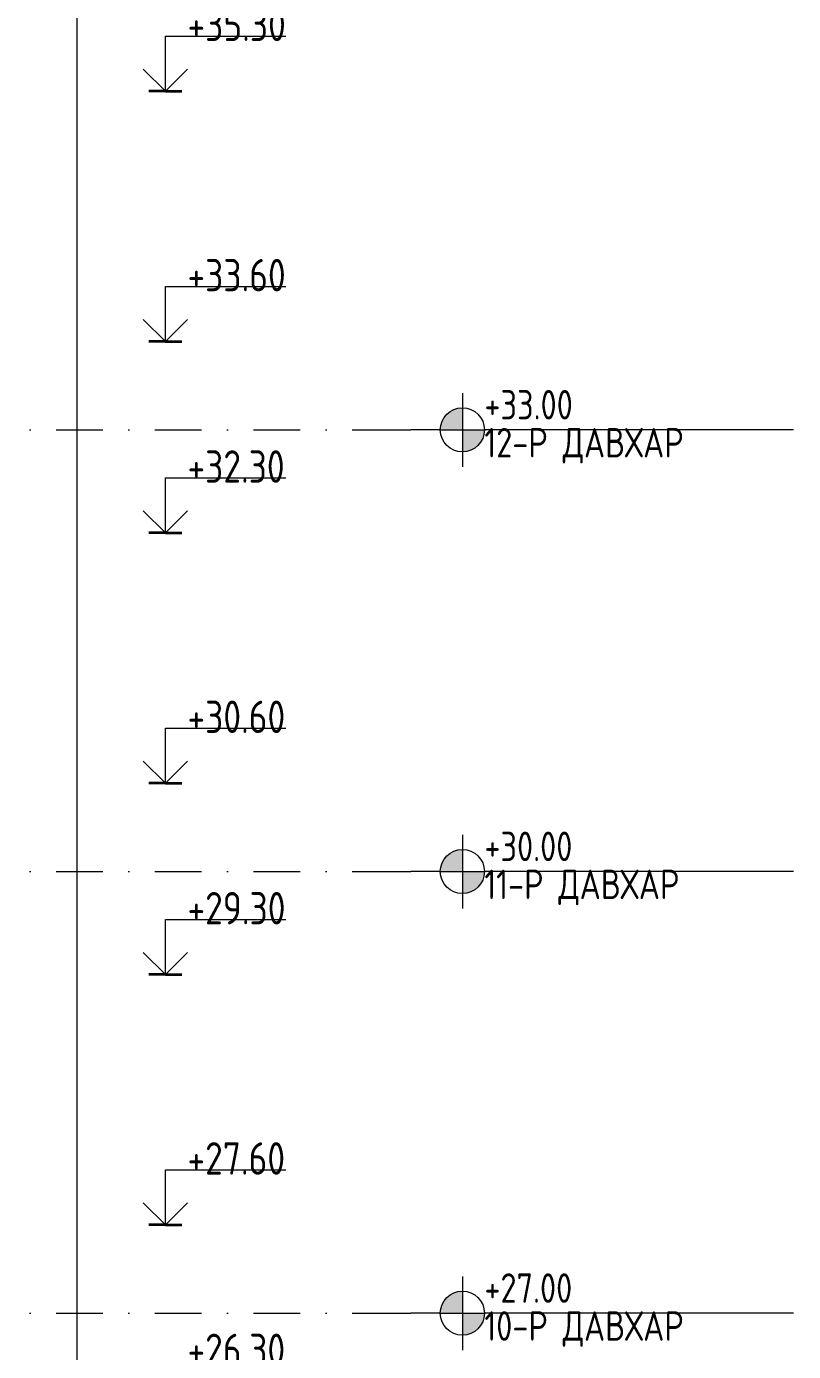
# Model space of a CAD drawing. Header units: millimetres. Extents: x 18162 to 7085488, y 72188 to 247925.
# Drawn here: x 3687505 to 3692716, y 121858 to 130858 of the extents above; entities that cross this region are included whole.
import ezdxf

# ---------------------------------------------------------------- set-up
doc = ezdxf.new("R2010")
doc.units = ezdxf.units.MM
doc.header["$MEASUREMENT"] = 0
doc.linetypes.add('Dot & Dashed', pattern=[670.277762, 317.5, -176.388889, 0, -176.388874])
doc.styles.add('GENERATED_STYLE_3', font='', dxfattribs={"width": 0.8})
doc.styles.get('GENERATED_STYLE_3').set_extended_font_data('ISOCPEUR MON')
doc.dimstyles.new('GENERATED_STYLE__7', dxfattribs={"dimtxt": 220.000005, "dimasz": 114, "dimexe": 0.18, "dimexo": 342.629951, "dimgap": 0, "dimtad": 1, "dimdec": 0, "dimzin": 0, "dimdsep": 46, "dimtxsty": 'GENERATED_STYLE_3', "dimblk": 'ARROWHEAD_2', "dimblk1": 'ARROWHEAD_2', "dimblk2": 'ARROWHEAD_2', "dimcen": 0.09, "dimclrd": 13, "dimclre": 13, "dimclrt": 13, "dimadec": 0, "dimazin": 0, "dimtfac": 1, "dimtdec": 4, "dimtmove": 0, "dimatfit": 3, "dimfxl": 1, "dimtolj": 1, "dimtzin": 0, "dimarcsym": 0})

# ---------------------------------------------------------------- blocks, each defined once
blk = doc.blocks.new('*D1249', base_point=(3761974.7, 95118))
at = {"color": 13, "linetype": 'Continuous', "lineweight": 13}
for p, q in [((3687848.3, 145568), (3687848.3, 145641.4)), ((3687960.8, 145568), (3684021.7, 145568)), ((3687848.3, 90368), (3687848.3, 145568)), ((3687960.8, 90368), (3683991.7, 90368)), ((3687848.3, 90294.7), (3687848.3, 90368))]:
    blk.add_line(p, q, dxfattribs=at)
at = {"color": 12, "linetype": 'Continuous', "lineweight": 35}
for p, q in [((3687923.3, 145524.7), (3687773.3, 145611.3)), ((3687773.3, 90411.3), (3687923.3, 90324.7))]:
    blk.add_line(p, q, dxfattribs=at)
at = {"color": 13, "lineweight": 13, "insert": (3687912.1, 117629.9), "char_height": 220, "attachment_point": 7, "rotation": 90, "style": 'GENERATED_STYLE_3'}
blk.add_mtext('\\A1;{\\pql;\\fISOCPEUR MON|b0|i0|c0|p0;\\W0.800000;55,200}', dxfattribs=at)
blk = doc.blocks.new('ARROWHEAD_2')
at = {"color": 0, "linetype": 'Continuous', "lineweight": 0}
for p, q in [((0, 0), (-1, 0)), ((-0.378, -0.655), (0.378, 0.655))]:
    blk.add_line(p, q, dxfattribs=at)

msp = doc.modelspace()

# ---------------------------------------------------------------- hatches: boundary and pattern name
at = {"linetype": 'Continuous', "lineweight": 5}
for points in [[(3690466.5, 128118), (3690466.5, 128268, 0.414214), (3690316.5, 128118)], [(3690466.5, 128118), (3690466.5, 127968, 0.414214), (3690616.5, 128118)], [(3690466.5, 125118), (3690466.5, 125268, 0.414214), (3690316.5, 125118)], [(3690466.5, 125118), (3690466.5, 124968, 0.414214), (3690616.5, 125118)], [(3690466.5, 122118), (3690466.5, 122268, 0.414214), (3690316.5, 122118)], [(3690466.5, 122118), (3690466.5, 121968, 0.414214), (3690616.5, 122118)]]:
    msp.add_hatch(color=7, dxfattribs=at).paths.add_polyline_path(points)

# ---------------------------------------------------------------- linework, layer by layer
at = {"color": 13, "linetype": 'Continuous', "lineweight": 13}
for p, q in [((3688448.7, 130418), (3688448.7, 130793)), ((3688448.7, 130793), (3689266.1, 130793)), ((3688448.7, 130418), (3688298.7, 130568)), ((3688598.7, 130568), (3688448.7, 130418)), ((3688448.7, 128718), (3688448.7, 129093)), ((3688448.7, 129093), (3689266.1, 129093)), ((3688448.7, 128718), (3688298.7, 128868)), ((3688598.7, 128868), (3688448.7, 128718)), ((3688448.7, 127418), (3688448.7, 127793)), ((3688448.7, 127793), (3689266.1, 127793)), ((3688448.7, 127418), (3688298.7, 127568)), ((3688598.7, 127568), (3688448.7, 127418)), ((3688448.7, 125718), (3688448.7, 126093)), ((3688448.7, 126093), (3689266.1, 126093)), ((3688448.7, 125718), (3688298.7, 125868)), ((3688598.7, 125868), (3688448.7, 125718)), ((3688448.7, 124418), (3688448.7, 124793)), ((3688448.7, 124793), (3689266.1, 124793)), ((3688448.7, 124418), (3688298.7, 124568)), ((3688598.7, 124568), (3688448.7, 124418)), ((3688448.7, 122718), (3688448.7, 123093)), ((3688448.7, 123093), (3689266.1, 123093)), ((3688448.7, 122718), (3688298.7, 122868)), ((3688598.7, 122868), (3688448.7, 122718))]:
    msp.add_line(p, q, dxfattribs=at)
at = {"color": 12, "linetype": 'Continuous', "lineweight": 35}
for p, q in [((3688448.7, 130418), (3688336.2, 130418)), ((3688448.7, 130418), (3688561.2, 130418)), ((3688448.7, 128718), (3688336.2, 128718)), ((3688448.7, 128718), (3688561.2, 128718)), ((3688448.7, 127418), (3688336.2, 127418)), ((3688448.7, 127418), (3688561.2, 127418)), ((3688448.7, 125718), (3688336.2, 125718)), ((3688448.7, 125718), (3688561.2, 125718)), ((3688448.7, 124418), (3688336.2, 124418)), ((3688448.7, 124418), (3688561.2, 124418)), ((3688448.7, 122718), (3688336.2, 122718)), ((3688448.7, 122718), (3688561.2, 122718))]:
    msp.add_line(p, q, dxfattribs=at)
at = {"color": 8, "linetype": 'Continuous', "lineweight": 13}
for p, q in [((3690466.5, 128368), (3690466.5, 127868)), ((3689916.5, 128118), (3690016.5, 128118)), ((3690016.5, 128118), (3690116.5, 128118)), ((3690316.5, 128118), (3690116.5, 128118)), ((3690316.5, 128118), (3690616.5, 128118)), ((3692716.5, 128118), (3690616.5, 128118)), ((3690466.5, 125368), (3690466.5, 124868)), ((3689916.5, 125118), (3690016.5, 125118)), ((3690016.5, 125118), (3690116.5, 125118)), ((3690316.5, 125118), (3690116.5, 125118)), ((3690316.5, 125118), (3690616.5, 125118)), ((3692716.5, 125118), (3690616.5, 125118)), ((3690466.5, 122368), (3690466.5, 121868)), ((3689916.5, 122118), (3690016.5, 122118)), ((3690016.5, 122118), (3690116.5, 122118)), ((3690316.5, 122118), (3690116.5, 122118)), ((3690316.5, 122118), (3690616.5, 122118)), ((3692716.5, 122118), (3690616.5, 122118))]:
    msp.add_line(p, q, dxfattribs=at)
at = {"color": 8, "linetype": 'Dot & Dashed', "lineweight": 13}
for p, q in [((3658879.3, 128118), (3689916.5, 128118)), ((3658879.3, 125118), (3689916.5, 125118)), ((3658879.3, 122118), (3689916.5, 122118))]:
    msp.add_line(p, q, dxfattribs=at)
at = {"color": 8, "linetype": 'Continuous', "lineweight": 13}
for centre in [(3690466.5, 128118), (3690466.5, 125118), (3690466.5, 122118)]:
    msp.add_circle(centre, 150, dxfattribs=at)

# ---------------------------------------------------------------- texts
at = {"color": 13, "lineweight": 13, "char_height": 220, "attachment_point": 7, "style": 'GENERATED_STYLE_3'}
for s, insert in [('\\A1;{\\pql;\\fISOCPEUR MON|b0|i0|c0|p0;\\W0.800000;+35.30}', (3688598.7, 130759.1)), ('\\A1;{\\pql;\\fISOCPEUR MON|b0|i0|c0|p0;\\W0.800000;+33.60}', (3688598.7, 129059.1)), ('\\A1;{\\pql;\\fISOCPEUR MON|b0|i0|c0|p0;\\W0.800000;+32.30}', (3688598.7, 127759.1)), ('\\A1;{\\pql;\\fISOCPEUR MON|b0|i0|c0|p0;\\W0.800000;+30.60}', (3688598.7, 126059.1)), ('\\A1;{\\pql;\\fISOCPEUR MON|b0|i0|c0|p0;\\W0.800000;+29.30}', (3688598.7, 124759.1)), ('\\A1;{\\pql;\\fISOCPEUR MON|b0|i0|c0|p0;\\W0.800000;+27.60}', (3688598.7, 123059.1)), ('\\A1;{\\pql;\\fISOCPEUR MON|b0|i0|c0|p0;\\W0.800000;+26.30}', (3688598.7, 121759.1))]:
    msp.add_mtext(s, dxfattribs=dict(at, insert=insert))
at = {"color": 8, "lineweight": 13, "char_height": 200, "attachment_point": 1, "line_spacing_factor": 0.774053, "style": 'GENERATED_STYLE_3'}
for s, insert in [('\\A1;{\\pql;\\pt0;\\fISOCPEUR MON|b0|i0|c0|p0;\\W0.800000;+33.00\\P\\pql;\\pt0;\\fISOCPEUR MON|b0|i0|c0|p0;\\W0.800000;\\fISOCPEUR MON|b0|i0|c0|p0;\\W0.800000;\\fISOCPEUR MON|b0|i0|c0|p0;\\W0.800000;12-Р ДАВХАР}', (3690616.5, 128389)), ('\\A1;{\\pql;\\pt0;\\fISOCPEUR MON|b0|i0|c0|p0;\\W0.800000;+30.00\\P\\pql;\\pt0;\\fISOCPEUR MON|b0|i0|c0|p0;\\W0.800000;\\fISOCPEUR MON|b0|i0|c0|p0;\\W0.800000;\\fISOCPEUR MON|b0|i0|c0|p0;\\W0.800000;11-Р ДАВХАР}', (3690616.5, 125389)), ('\\A1;{\\pql;\\pt0;\\fISOCPEUR MON|b0|i0|c0|p0;\\W0.800000;+27.00\\P\\pql;\\pt0;\\fISOCPEUR MON|b0|i0|c0|p0;\\W0.800000;\\fISOCPEUR MON|b0|i0|c0|p0;\\W0.800000;\\fISOCPEUR MON|b0|i0|c0|p0;\\W0.800000;10-Р ДАВХАР}', (3690616.5, 122389))]:
    msp.add_mtext(s, dxfattribs=dict(at, insert=insert))

# ---------------------------------------------------------------- dimensions: what is measured, and where the dimension line sits
at = {"color": 13, "linetype": 'Continuous', "lineweight": 13}
dim = msp.add_linear_dim(base=(3687848.3, 145568), p1=(3683649.1, 90368), p2=(3683679.1, 145568), angle=90, dimstyle='GENERATED_STYLE__7', dxfattribs=at)
dim.commit()
dim.dimension.update_dxf_attribs({"geometry": '*D1249', "text_midpoint": (3687694.3, 118082.1), "dimtype": 160, "text_rotation": 90})

doc.saveas('drawing.dxf')
